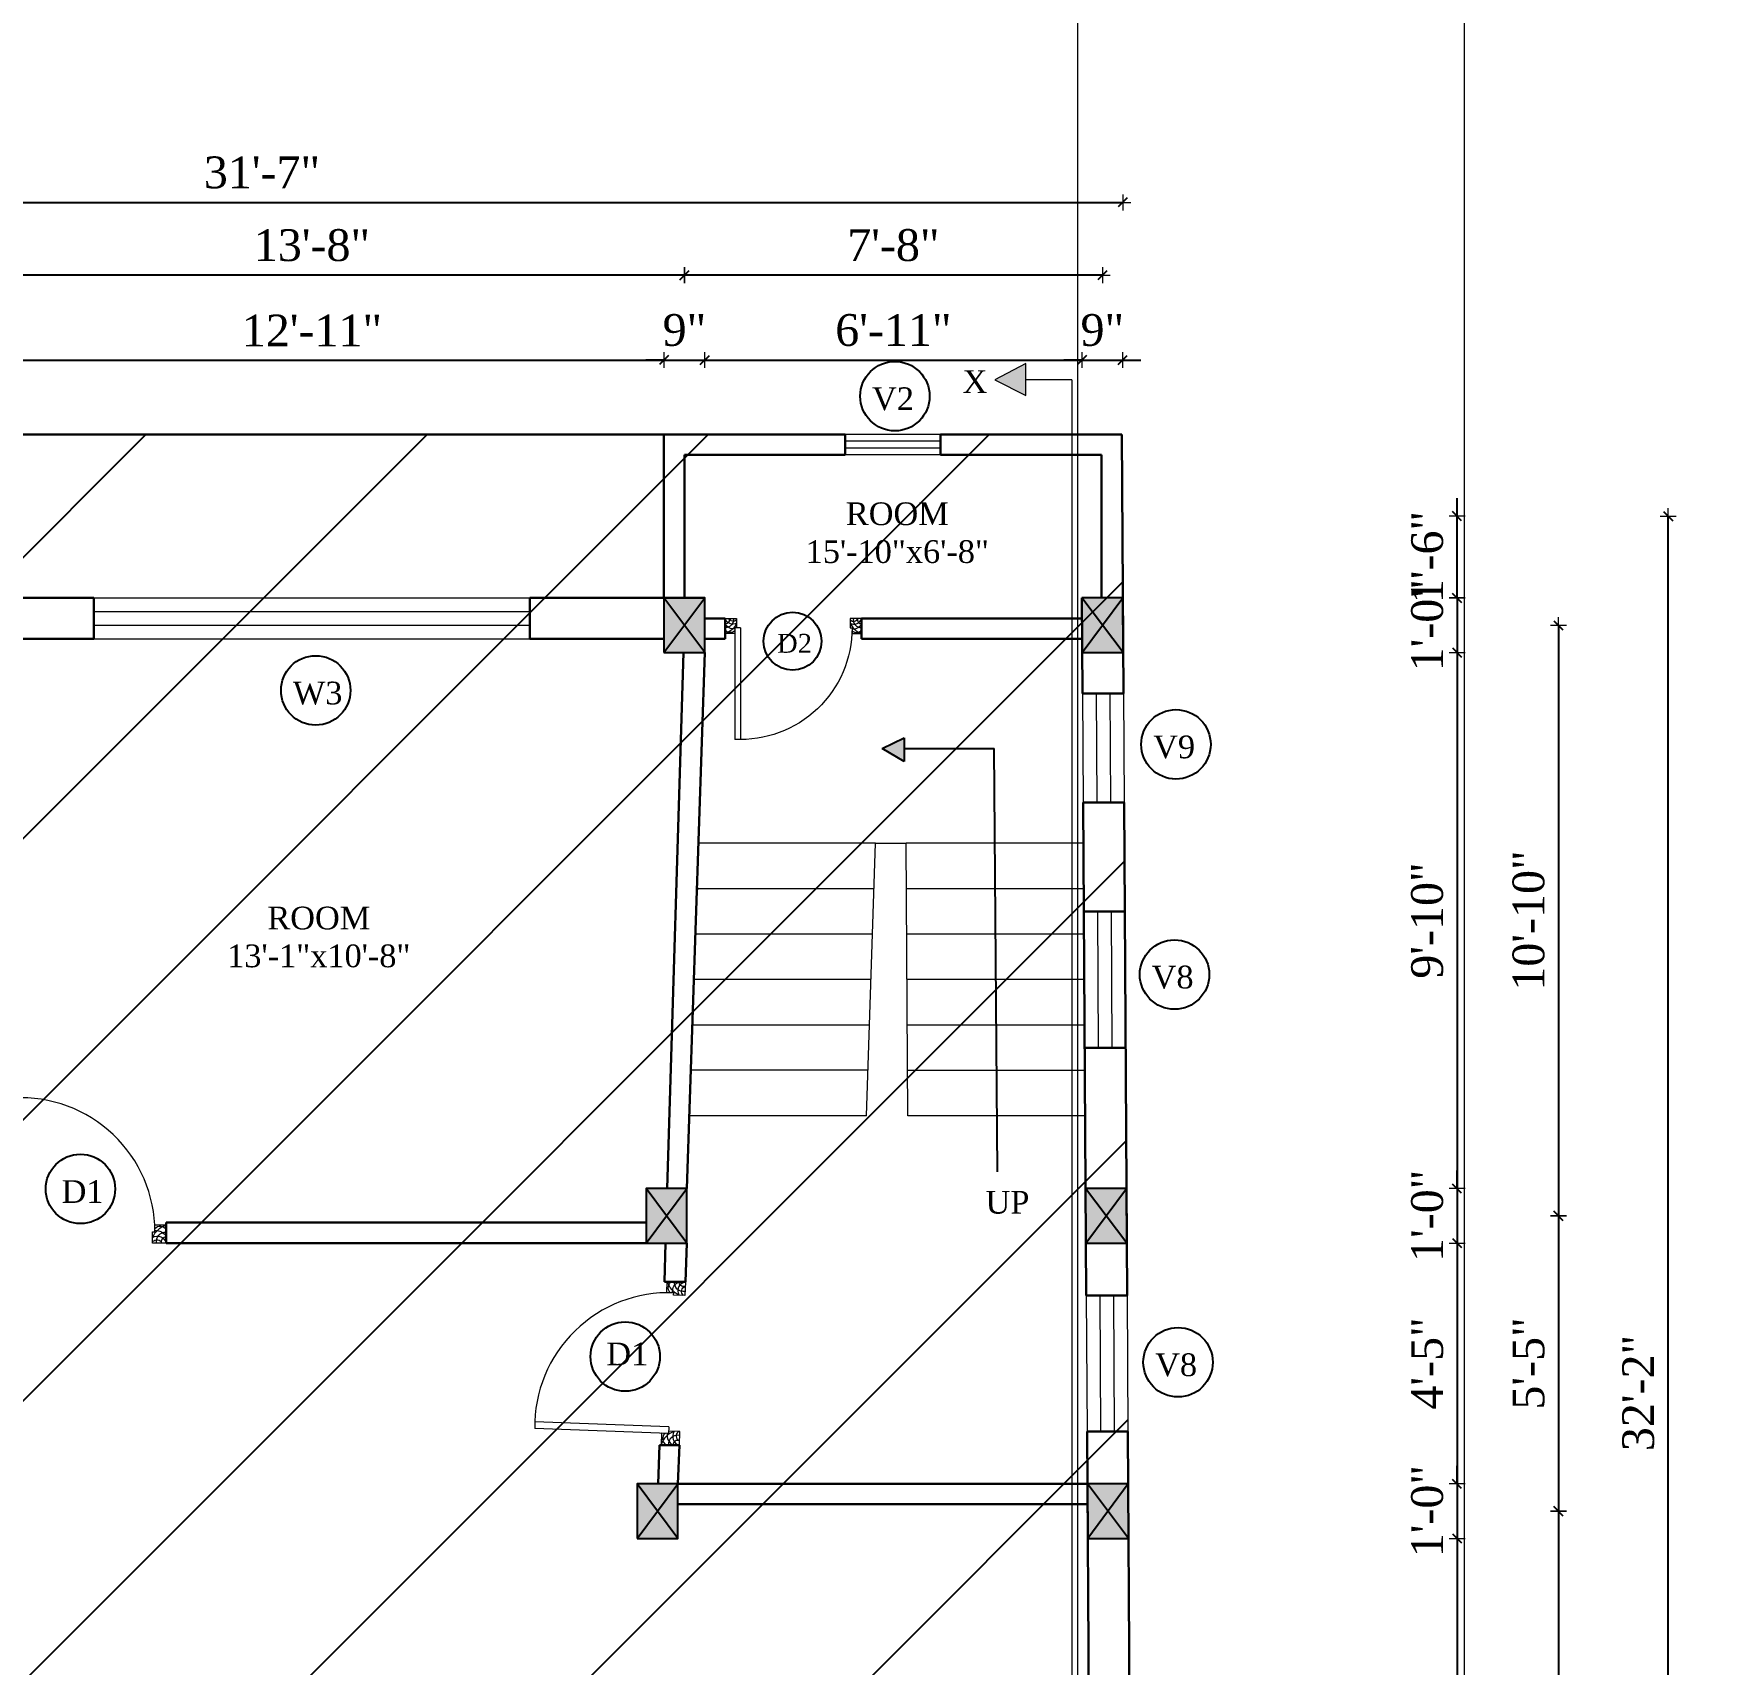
# Model space of a CAD drawing. Header units: inches. Extents: x 6873 to 34015, y -4436 to 8204.
# Drawn here: x 16008.9 to 16380.8, y 568.2 to 927.1 of the extents above; entities that cross this region are included whole.
import ezdxf

# ---------------------------------------------------------------- set-up
doc = ezdxf.new("R2010")
doc.units = ezdxf.units.IN
doc.header["$LTSCALE"] = 5
doc.header["$MEASUREMENT"] = 0
for name, color, linetype, lineweight in [('A-WALL', 7, 'Continuous', 9), ('Dimension', 7, 'Continuous', 18), ('DOOR', 62, 'Continuous', 0), ('Dw', 2, 'Continuous', 18), ('tefriş', 30, 'Continuous', 9)]:
    doc.layers.add(name, color=color, linetype=linetype, lineweight=lineweight)
doc.layers.add('dim line', color=7, linetype='Continuous', lineweight=15, true_color=0xfab2b2)
doc.layers.add('TEXT', color=6, linetype='Continuous')
doc.layers.add('WALL', color=7, linetype='Continuous')
doc.styles.add('ordinary', font='times.ttf')
doc.dimstyles.new('Copy of 96', dxfattribs={"dimtxt": 7, "dimasz": 4, "dimexe": 0.5, "dimexo": 0.5, "dimgap": 3, "dimtad": 1, "dimdec": 1, "dimzin": 11, "dimdsep": 46, "dimlunit": 4, "dimtxsty": 'ordinary', "dimblk": 'OBLIQUE', "dimcen": 0.09, "dimse1": 1, "dimse2": 1, "dimclrt": 6, "dimazin": 0, "dimtfac": 1, "dimtdec": 1, "dimtix": 1, "dimtmove": 2, "dimatfit": 3, "dimldrblk": 'leader', "dimfxl": 0.5, "dimfxlon": 1, "dimtolj": 1, "dimtzin": 0, "dimarcsym": 0})

# ---------------------------------------------------------------- blocks, each defined once
blk = doc.blocks.new('C1a')
at = {"color": 1, "ltscale": 5}
for p, q in [((18657.75, 4625.76), (18648.75, 4625.76)), ((18648.75, 4625.76), (18648.82, 4613.76)), ((18657.82, 4613.76), (18657.75, 4625.76)), ((18648.82, 4613.76), (18657.82, 4613.76))]:
    blk.add_line(p, q, dxfattribs=at)
blk = doc.blocks.new('A$C27B36B59')
at = {"layer": 'DOOR'}
for p, q in [((0, 4), (0, 0)), ((2.5, 4), (0, 4)), ((2.5, 2.5), (2.5, 4)), ((0, 0), (3, 0)), ((3, 2.5), (2.5, 2.5)), ((3, 0), (3, 2.5))]:
    blk.add_line(p, q, dxfattribs=at)
for centre, radius, start, end in [((-1.4, -0.54), 4.75, 22.1411, 72.838), ((1.34, 2.09), 1.64, 45.138, 144.8948), ((2.21, 0.3), 2.49, 83.3149, 152.658), ((0.13, 0.37), 2.05, 349.4875, 93.6805), ((1.96, -0.47), 2.01, 58.7447, 166.495), ((-0.06, 0.32), 1.13, 343.542, 86.947), ((2.08, -0.4), 1.17, 38.2816, 160.1519)]:
    blk.add_arc(centre, radius, start, end, dxfattribs=at)
blk = doc.blocks.new('D2')
at = {"layer": 'DOOR'}
for p, q in [((74473.95, 24047.59), (74473.95, 24018.09)), ((74473.95, 24047.59), (74475.45, 24047.59)), ((74475.45, 24047.59), (74475.45, 24018.13))]:
    blk.add_line(p, q, dxfattribs=at)
blk.add_arc((74473.95, 24047.59), 29.5, 180, 272.9146, dxfattribs=at)
at = {"layer": 'DOOR', "xscale": -1, "rotation": 180}
blk.add_blockref('A$C27B36B59', (74441.95, 24050.09), dxfattribs=at)
at = {"layer": 'DOOR', "rotation": 180}
blk.add_blockref('A$C27B36B59', (74477.95, 24050.09), dxfattribs=at)
blk = doc.blocks.new('x-x')
at = {"ltscale": 5}
blk.add_hatch(color=256, dxfattribs=at).paths.add_polyline_path([(11364.03, -701.52), (11364.03, -694.51), (11357.15, -698.09)])
for p, q in [((11364.03, -694.51), (11357.15, -698.09)), ((11364.03, -701.52), (11364.03, -694.51)), ((11357.15, -698.09), (11364.03, -701.52)), ((11374.13, -698.09), (11364.03, -698.09)), ((11374.13, -698.09), (11374.13, -1132.09))]:
    blk.add_line(p, q, dxfattribs=at)
at = {"layer": 'TEXT', "style": 'ordinary'}
blk.add_text('X', height=5, dxfattribs=at).set_placement((11350.08, -700.97))
blk = doc.blocks.new('oblique')
at = {"color": 0, "lineweight": -2}
blk.add_line((0.25, 0.25), (-0.25, -0.25), dxfattribs=at)
at = {"layer": 'dim line', "lineweight": 9}
for p, q in [((-0.4375, 0), (0.4375, 0)), ((0, 0.4375), (0, -0.4375))]:
    blk.add_line(p, q, dxfattribs=at)
blk = doc.blocks.new('*D43')
at = {"layer": 'A-WALL', "color": 0, "lineweight": -2, "ltscale": 50, "transparency": 16777216}
blk.add_line((15992.66, 855.29), (16147.66, 855.29), dxfattribs=at)
at = {"layer": 'Defpoints', "color": 0, "ltscale": 50, "transparency": 16777216}
for p in [(16147.66, 855.29), (15992.66, 802.92), (16147.66, 802.92)]:
    blk.add_point(p, dxfattribs=at)
at = {"layer": 'A-WALL', "color": 0, "lineweight": -2, "ltscale": 50, "transparency": 16777216, "xscale": 4, "yscale": 4, "zscale": 4}
for p, rotation in [((15992.66, 855.29), 180.0000000000261), ((16147.66, 855.29), 2.605510395054913e-11)]:
    blk.add_blockref('oblique', p, dxfattribs=dict(at, rotation=rotation))
at = {"layer": 'A-WALL', "color": 6, "ltscale": 50, "transparency": 16777216, "insert": (16070.16, 861.79), "char_height": 7, "attachment_point": 5, "style": 'ordinary'}
blk.add_mtext('\\A1;12\'-11"', dxfattribs=at)
blk = doc.blocks.new('_OBLIQUE')
at = {"color": 0, "linetype": 'ByBlock'}
blk.add_line((-0.5, -0.5), (0.5, 0.5), dxfattribs=at)
blk = doc.blocks.new('leader')
at = {"layer": 'Dimension'}
for p, q in [((0, -4.328), (0, 4.328)), ((-4.424, 0), (4.424, 0))]:
    blk.add_line(p, q, dxfattribs=at)
blk = doc.blocks.new('*D44')
at = {"layer": 'A-WALL', "color": 0, "lineweight": -2, "ltscale": 50, "transparency": 16777216}
for p, q in [((16147.66, 855.29), (16143.66, 855.29)), ((16147.66, 855.29), (16156.66, 855.29)), ((16156.66, 855.29), (16160.66, 855.29))]:
    blk.add_line(p, q, dxfattribs=at)
at = {"layer": 'Defpoints', "color": 0, "ltscale": 50, "transparency": 16777216}
for p in [(16156.66, 855.29), (16147.66, 802.92), (16156.66, 802.92)]:
    blk.add_point(p, dxfattribs=at)
at = {"layer": 'A-WALL', "color": 0, "lineweight": -2, "ltscale": 50, "transparency": 16777216, "xscale": 4, "yscale": 4, "zscale": 4}
for p, rotation in [((16147.66, 855.29), 2.605915483400167e-11), ((16156.66, 855.29), 180.0000000000261)]:
    blk.add_blockref('oblique', p, dxfattribs=dict(at, rotation=rotation))
at = {"layer": 'A-WALL', "color": 6, "ltscale": 50, "transparency": 16777216, "insert": (16152.16, 861.86), "char_height": 7, "attachment_point": 5, "style": 'ordinary'}
blk.add_mtext('\\A1;9"', dxfattribs=at)
blk = doc.blocks.new('*D45')
at = {"layer": 'A-WALL', "color": 0, "lineweight": -2, "ltscale": 50, "transparency": 16777216}
blk.add_line((16156.66, 855.29), (16239.66, 855.29), dxfattribs=at)
at = {"layer": 'Defpoints', "color": 0, "ltscale": 50, "transparency": 16777216}
for p in [(16239.66, 855.29), (16156.66, 802.92), (16239.66, 802.92)]:
    blk.add_point(p, dxfattribs=at)
at = {"layer": 'A-WALL', "color": 0, "lineweight": -2, "ltscale": 50, "transparency": 16777216, "xscale": 4, "yscale": 4, "zscale": 4}
for p, rotation in [((16156.66, 855.29), 180.0000000000261), ((16239.66, 855.29), 2.605510395054913e-11)]:
    blk.add_blockref('oblique', p, dxfattribs=dict(at, rotation=rotation))
at = {"layer": 'A-WALL', "color": 6, "ltscale": 50, "transparency": 16777216, "insert": (16198.16, 861.85), "char_height": 7, "attachment_point": 5, "style": 'ordinary'}
blk.add_mtext('\\A1;6\'-11"', dxfattribs=at)
blk = doc.blocks.new('*D46')
at = {"layer": 'A-WALL', "color": 0, "lineweight": -2, "ltscale": 50, "transparency": 16777216}
for p, q in [((16239.66, 855.29), (16235.66, 855.29)), ((16239.66, 855.29), (16248.66, 855.29)), ((16248.66, 855.29), (16252.66, 855.29))]:
    blk.add_line(p, q, dxfattribs=at)
at = {"layer": 'Defpoints', "color": 0, "ltscale": 50, "transparency": 16777216}
for p in [(16248.66, 855.29), (16239.66, 802.92), (16248.66, 802.92)]:
    blk.add_point(p, dxfattribs=at)
at = {"layer": 'A-WALL', "color": 0, "lineweight": -2, "ltscale": 50, "transparency": 16777216, "xscale": 4, "yscale": 4, "zscale": 4}
for p, rotation in [((16239.66, 855.29), 2.605915483400167e-11), ((16248.66, 855.29), 180.0000000000261)]:
    blk.add_blockref('oblique', p, dxfattribs=dict(at, rotation=rotation))
at = {"layer": 'A-WALL', "color": 6, "ltscale": 50, "transparency": 16777216, "insert": (16244.16, 861.86), "char_height": 7, "attachment_point": 5, "style": 'ordinary'}
blk.add_mtext('\\A1;9"', dxfattribs=at)
blk = doc.blocks.new('*D47')
at = {"layer": 'A-WALL', "color": 0, "lineweight": -2, "ltscale": 50, "transparency": 16777216}
blk.add_line((16244.16, 873.96), (16152.16, 873.96), dxfattribs=at)
at = {"layer": 'Defpoints', "color": 0, "ltscale": 50, "transparency": 16777216}
for p in [(16152.16, 873.96), (16152.16, 802.92), (16244.16, 802.92)]:
    blk.add_point(p, dxfattribs=at)
at = {"layer": 'A-WALL', "color": 0, "lineweight": -2, "ltscale": 50, "transparency": 16777216, "xscale": 4, "yscale": 4, "zscale": 4, "rotation": 180}
blk.add_blockref('oblique', (16152.16, 873.96), dxfattribs=at)
at = {"layer": 'A-WALL', "color": 0, "lineweight": -2, "ltscale": 50, "transparency": 16777216, "xscale": 4, "yscale": 4, "zscale": 4}
blk.add_blockref('oblique', (16244.16, 873.96), dxfattribs=at)
at = {"layer": 'A-WALL', "color": 6, "ltscale": 50, "transparency": 16777216, "insert": (16198.16, 880.54), "char_height": 7, "attachment_point": 5, "style": 'ordinary'}
blk.add_mtext('\\A1;7\'-8"', dxfattribs=at)
blk = doc.blocks.new('*D48')
at = {"layer": 'A-WALL', "color": 0, "lineweight": -2, "ltscale": 50, "transparency": 16777216}
blk.add_line((16152.16, 873.96), (15988.16, 873.96), dxfattribs=at)
at = {"layer": 'Defpoints', "color": 0, "ltscale": 50, "transparency": 16777216}
for p in [(15988.16, 873.96), (15988.16, 802.92), (16152.16, 802.92)]:
    blk.add_point(p, dxfattribs=at)
at = {"layer": 'A-WALL', "color": 0, "lineweight": -2, "ltscale": 50, "transparency": 16777216, "xscale": 4, "yscale": 4, "zscale": 4, "rotation": 180}
blk.add_blockref('oblique', (15988.16, 873.96), dxfattribs=at)
at = {"layer": 'A-WALL', "color": 0, "lineweight": -2, "ltscale": 50, "transparency": 16777216, "xscale": 4, "yscale": 4, "zscale": 4}
blk.add_blockref('oblique', (16152.16, 873.96), dxfattribs=at)
at = {"layer": 'A-WALL', "color": 6, "ltscale": 50, "transparency": 16777216, "insert": (16070.16, 880.53), "char_height": 7, "attachment_point": 5, "style": 'ordinary'}
blk.add_mtext('\\A1;13\'-8"', dxfattribs=at)
blk = doc.blocks.new('*D50')
at = {"layer": 'A-WALL', "color": 0, "lineweight": -2, "ltscale": 50, "transparency": 16777216}
blk.add_line((15869.66, 889.98), (16248.66, 889.98), dxfattribs=at)
at = {"layer": 'Defpoints', "color": 0, "ltscale": 50, "transparency": 16777216}
for p in [(16248.66, 889.98), (15869.66, 802.92), (16248.66, 802.92)]:
    blk.add_point(p, dxfattribs=at)
at = {"layer": 'A-WALL', "color": 0, "lineweight": -2, "ltscale": 50, "transparency": 16777216, "xscale": 4, "yscale": 4, "zscale": 4, "rotation": 180}
blk.add_blockref('oblique', (15869.66, 889.98), dxfattribs=at)
at = {"layer": 'A-WALL', "color": 0, "lineweight": -2, "ltscale": 50, "transparency": 16777216, "xscale": 4, "yscale": 4, "zscale": 4}
blk.add_blockref('oblique', (16248.66, 889.98), dxfattribs=at)
at = {"layer": 'A-WALL', "color": 6, "ltscale": 50, "transparency": 16777216, "insert": (16059.16, 896.55), "char_height": 7, "attachment_point": 5, "style": 'ordinary'}
blk.add_mtext('\\A1;31\'-7"', dxfattribs=at)
blk = doc.blocks.new('*D60')
at = {"layer": 'A-WALL', "color": 0, "lineweight": -2, "ltscale": 50, "transparency": 16777216}
for p, q in [((16322.26, 802.92), (16322.26, 806.92)), ((16322.26, 802.92), (16322.26, 790.92)), ((16322.26, 790.92), (16322.26, 786.92))]:
    blk.add_line(p, q, dxfattribs=at)
at = {"layer": 'Defpoints', "color": 0, "ltscale": 50, "transparency": 16777216}
for p in [(16248.66, 802.92), (16248.73, 790.92), (16322.26, 790.92)]:
    blk.add_point(p, dxfattribs=at)
at = {"layer": 'A-WALL', "color": 0, "lineweight": -2, "ltscale": 50, "transparency": 16777216, "xscale": 4, "yscale": 4, "zscale": 4}
for p, rotation in [((16322.26, 802.92), 270), ((16322.26, 790.92), 90)]:
    blk.add_blockref('oblique', p, dxfattribs=dict(at, rotation=rotation))
at = {"layer": 'A-WALL', "color": 6, "ltscale": 50, "transparency": 16777216, "insert": (16315.7, 796.92), "char_height": 7, "attachment_point": 5, "rotation": 90, "style": 'ordinary'}
blk.add_mtext('\\A1;1\'-0"', dxfattribs=at)
blk = doc.blocks.new('*D61')
at = {"layer": 'A-WALL', "color": 0, "lineweight": -2, "ltscale": 50, "transparency": 16777216}
blk.add_line((16322.26, 790.92), (16322.26, 672.92), dxfattribs=at)
at = {"layer": 'Defpoints', "color": 0, "ltscale": 50, "transparency": 16777216}
for p in [(16248.73, 790.92), (16249.46, 672.92), (16322.26, 672.92)]:
    blk.add_point(p, dxfattribs=at)
at = {"layer": 'A-WALL', "color": 0, "lineweight": -2, "ltscale": 50, "transparency": 16777216, "xscale": 4, "yscale": 4, "zscale": 4}
for p, rotation in [((16322.26, 790.92), 90), ((16322.26, 672.92), 270)]:
    blk.add_blockref('oblique', p, dxfattribs=dict(at, rotation=rotation))
at = {"layer": 'A-WALL', "color": 6, "ltscale": 50, "transparency": 16777216, "insert": (16315.69, 731.92), "char_height": 7, "attachment_point": 5, "rotation": 90, "style": 'ordinary'}
blk.add_mtext('\\A1;9\'-10"', dxfattribs=at)
blk = doc.blocks.new('*D62')
at = {"layer": 'A-WALL', "color": 0, "lineweight": -2, "ltscale": 50, "transparency": 16777216}
for p, q in [((16322.26, 672.92), (16322.26, 676.92)), ((16322.26, 672.92), (16322.26, 660.92)), ((16322.26, 660.92), (16322.26, 656.92))]:
    blk.add_line(p, q, dxfattribs=at)
at = {"layer": 'Defpoints', "color": 0, "ltscale": 50, "transparency": 16777216}
for p in [(16249.46, 672.92), (16249.53, 660.92), (16322.26, 660.92)]:
    blk.add_point(p, dxfattribs=at)
at = {"layer": 'A-WALL', "color": 0, "lineweight": -2, "ltscale": 50, "transparency": 16777216, "xscale": 4, "yscale": 4, "zscale": 4}
for p, rotation in [((16322.26, 672.92), 270), ((16322.26, 660.92), 90)]:
    blk.add_blockref('oblique', p, dxfattribs=dict(at, rotation=rotation))
at = {"layer": 'A-WALL', "color": 6, "ltscale": 50, "transparency": 16777216, "insert": (16315.7, 666.92), "char_height": 7, "attachment_point": 5, "rotation": 90, "style": 'ordinary'}
blk.add_mtext('\\A1;1\'-0"', dxfattribs=at)
blk = doc.blocks.new('*D63')
at = {"layer": 'A-WALL', "color": 0, "lineweight": -2, "ltscale": 50, "transparency": 16777216}
blk.add_line((16322.26, 660.92), (16322.26, 607.92), dxfattribs=at)
at = {"layer": 'Defpoints', "color": 0, "ltscale": 50, "transparency": 16777216}
for p in [(16249.53, 660.92), (16249.86, 607.92), (16322.26, 607.92)]:
    blk.add_point(p, dxfattribs=at)
at = {"layer": 'A-WALL', "color": 0, "lineweight": -2, "ltscale": 50, "transparency": 16777216, "xscale": 4, "yscale": 4, "zscale": 4}
for p, rotation in [((16322.26, 660.92), 90), ((16322.26, 607.92), 270)]:
    blk.add_blockref('oblique', p, dxfattribs=dict(at, rotation=rotation))
at = {"layer": 'A-WALL', "color": 6, "ltscale": 50, "transparency": 16777216, "insert": (16315.7, 634.42), "char_height": 7, "attachment_point": 5, "rotation": 90, "style": 'ordinary'}
blk.add_mtext('\\A1;4\'-5"', dxfattribs=at)
blk = doc.blocks.new('*D64')
at = {"layer": 'A-WALL', "color": 0, "lineweight": -2, "ltscale": 50, "transparency": 16777216}
for p, q in [((16322.26, 607.92), (16322.26, 611.92)), ((16322.26, 607.92), (16322.26, 595.92)), ((16322.26, 595.92), (16322.26, 591.92))]:
    blk.add_line(p, q, dxfattribs=at)
at = {"layer": 'Defpoints', "color": 0, "ltscale": 50, "transparency": 16777216}
for p in [(16249.86, 607.92), (16249.93, 595.92), (16322.26, 595.92)]:
    blk.add_point(p, dxfattribs=at)
at = {"layer": 'A-WALL', "color": 0, "lineweight": -2, "ltscale": 50, "transparency": 16777216, "xscale": 4, "yscale": 4, "zscale": 4}
for p, rotation in [((16322.26, 607.92), 270), ((16322.26, 595.92), 90)]:
    blk.add_blockref('oblique', p, dxfattribs=dict(at, rotation=rotation))
at = {"layer": 'A-WALL', "color": 6, "ltscale": 50, "transparency": 16777216, "insert": (16315.7, 601.92), "char_height": 7, "attachment_point": 5, "rotation": 90, "style": 'ordinary'}
blk.add_mtext('\\A1;1\'-0"', dxfattribs=at)
blk = doc.blocks.new('*D65')
at = {"layer": 'A-WALL', "color": 0, "lineweight": -2, "ltscale": 50, "transparency": 16777216}
blk.add_line((16322.26, 595.92), (16322.26, 476.92), dxfattribs=at)
at = {"layer": 'Defpoints', "color": 0, "ltscale": 50, "transparency": 16777216}
for p in [(16249.93, 595.92), (16250.66, 476.92), (16322.26, 476.92)]:
    blk.add_point(p, dxfattribs=at)
at = {"layer": 'A-WALL', "color": 0, "lineweight": -2, "ltscale": 50, "transparency": 16777216, "xscale": 4, "yscale": 4, "zscale": 4}
for p, rotation in [((16322.26, 595.92), 90), ((16322.26, 476.92), 270)]:
    blk.add_blockref('oblique', p, dxfattribs=dict(at, rotation=rotation))
at = {"layer": 'A-WALL', "color": 6, "ltscale": 50, "transparency": 16777216, "insert": (16315.69, 536.42), "char_height": 7, "attachment_point": 5, "rotation": 90, "style": 'ordinary'}
blk.add_mtext('\\A1;9\'-11"', dxfattribs=at)
blk = doc.blocks.new('*D67')
at = {"layer": 'A-WALL', "color": 0, "lineweight": -2, "ltscale": 50, "transparency": 16777216}
blk.add_line((16344.57, 796.92), (16344.57, 666.92), dxfattribs=at)
at = {"layer": 'Defpoints', "color": 0, "ltscale": 50, "transparency": 16777216}
for p in [(16248.69, 796.92), (16249.49, 666.92), (16344.57, 666.92)]:
    blk.add_point(p, dxfattribs=at)
at = {"layer": 'A-WALL', "color": 0, "lineweight": -2, "ltscale": 50, "transparency": 16777216, "xscale": 4, "yscale": 4, "zscale": 4}
for p, rotation in [((16344.57, 796.92), 90), ((16344.57, 666.92), 270)]:
    blk.add_blockref('oblique', p, dxfattribs=dict(at, rotation=rotation))
at = {"layer": 'A-WALL', "color": 6, "ltscale": 50, "transparency": 16777216, "insert": (16338.01, 731.92), "char_height": 7, "attachment_point": 5, "rotation": 90, "style": 'ordinary'}
blk.add_mtext('\\A1;10\'-10"', dxfattribs=at)
blk = doc.blocks.new('*D68')
at = {"layer": 'A-WALL', "color": 0, "lineweight": -2, "ltscale": 50, "transparency": 16777216}
blk.add_line((16344.57, 666.92), (16344.57, 601.92), dxfattribs=at)
at = {"layer": 'Defpoints', "color": 0, "ltscale": 50, "transparency": 16777216}
for p in [(16249.49, 666.92), (16249.89, 601.92), (16344.57, 601.92)]:
    blk.add_point(p, dxfattribs=at)
at = {"layer": 'A-WALL', "color": 0, "lineweight": -2, "ltscale": 50, "transparency": 16777216, "xscale": 4, "yscale": 4, "zscale": 4}
for p, rotation in [((16344.57, 666.92), 90), ((16344.57, 601.92), 270)]:
    blk.add_blockref('oblique', p, dxfattribs=dict(at, rotation=rotation))
at = {"layer": 'A-WALL', "color": 6, "ltscale": 50, "transparency": 16777216, "insert": (16338.01, 634.42), "char_height": 7, "attachment_point": 5, "rotation": 90, "style": 'ordinary'}
blk.add_mtext('\\A1;5\'-5"', dxfattribs=at)
blk = doc.blocks.new('*D69')
at = {"layer": 'A-WALL', "color": 0, "lineweight": -2, "ltscale": 50, "transparency": 16777216}
blk.add_line((16344.57, 601.92), (16344.57, 470.92), dxfattribs=at)
at = {"layer": 'Defpoints', "color": 0, "ltscale": 50, "transparency": 16777216}
for p in [(16249.89, 601.92), (16250.7, 470.92), (16344.57, 470.92)]:
    blk.add_point(p, dxfattribs=at)
at = {"layer": 'A-WALL', "color": 0, "lineweight": -2, "ltscale": 50, "transparency": 16777216, "xscale": 4, "yscale": 4, "zscale": 4}
for p, rotation in [((16344.57, 601.92), 90), ((16344.57, 470.92), 270)]:
    blk.add_blockref('oblique', p, dxfattribs=dict(at, rotation=rotation))
at = {"layer": 'A-WALL', "color": 6, "ltscale": 50, "transparency": 16777216, "insert": (16338.01, 536.42), "char_height": 7, "attachment_point": 5, "rotation": 90, "style": 'ordinary'}
blk.add_mtext('\\A1;10\'-11"', dxfattribs=at)
blk = doc.blocks.new('*D70')
at = {"layer": 'A-WALL', "color": 0, "lineweight": -2, "ltscale": 50, "transparency": 16777216}
blk.add_line((16368.72, 434.92), (16368.72, 820.92), dxfattribs=at)
at = {"layer": 'Defpoints', "color": 0, "ltscale": 50, "transparency": 16777216}
for p in [(16248.55, 820.92), (16368.72, 820.92), (16250.92, 434.92)]:
    blk.add_point(p, dxfattribs=at)
at = {"layer": 'A-WALL', "color": 0, "lineweight": -2, "ltscale": 50, "transparency": 16777216, "xscale": 4, "yscale": 4, "zscale": 4}
for p, rotation in [((16368.72, 820.92), 90), ((16368.72, 434.92), 270)]:
    blk.add_blockref('oblique', p, dxfattribs=dict(at, rotation=rotation))
at = {"layer": 'A-WALL', "color": 6, "ltscale": 50, "transparency": 16777216, "insert": (16362.16, 627.92), "char_height": 7, "attachment_point": 5, "rotation": 90, "style": 'ordinary'}
blk.add_mtext('\\A1;32\'-2"', dxfattribs=at)
blk = doc.blocks.new('*D72')
at = {"layer": 'A-WALL', "color": 0, "lineweight": -2, "ltscale": 50, "transparency": 16777216}
for p, q in [((16322.26, 820.92), (16322.26, 824.92)), ((16322.26, 802.92), (16322.26, 820.92)), ((16322.26, 802.92), (16322.26, 798.92))]:
    blk.add_line(p, q, dxfattribs=at)
at = {"layer": 'Defpoints', "color": 0, "ltscale": 50, "transparency": 16777216}
for p in [(16248.66, 820.92), (16322.26, 820.92), (16248.66, 802.92)]:
    blk.add_point(p, dxfattribs=at)
at = {"layer": 'A-WALL', "color": 0, "lineweight": -2, "ltscale": 50, "transparency": 16777216, "xscale": 4, "yscale": 4, "zscale": 4}
for p, rotation in [((16322.26, 820.92), 270), ((16322.26, 802.92), 90)]:
    blk.add_blockref('oblique', p, dxfattribs=dict(at, rotation=rotation))
at = {"layer": 'A-WALL', "color": 6, "ltscale": 50, "transparency": 16777216, "insert": (16315.7, 811.92), "char_height": 7, "attachment_point": 5, "rotation": 90, "style": 'ordinary'}
blk.add_mtext('\\A1;1\'-6"', dxfattribs=at)

msp = doc.modelspace()

# ---------------------------------------------------------------- hatches: boundary and pattern name
at = {"layer": 'A-WALL', "ltscale": 5}
h = msp.add_hatch(dxfattribs=at)
h.set_pattern_fill('ANSI31', color=256)
h.set_pattern_definition([(45, (9223.24439, 3742.41962), (-0.0883883476, 0.0883883476), [])])
h.paths.add_polyline_path([(15657.3, 428.92), (15890.1, 838.92), (16248.55, 838.92), (16250.15, 560.92), (16298.74, 560.92), (16298.74, 470.92), (16250.74, 470.92), (16250.96, 428.92)], flags=16)
h.paths.add_polyline_path([(15657.3, 428.92), (15890.1, 838.92), (16248.55, 838.92), (16250.15, 560.92), (16298.74, 560.92), (16298.74, 470.92), (16250.74, 470.92), (16250.96, 428.92)])
at = {"layer": 'WALL', "linetype": 'ByBlock', "ltscale": 5, "true_color": 0xf8991e}
h = msp.add_hatch(dxfattribs=at)
h.set_pattern_fill('ANSI31', color=30, scale=350)
h.set_pattern_definition([(45, (9223.244, 3742.42), (-30.93592, 30.93592), [])])
h.paths.add_polyline_path([(15657.3, 428.92), (15890.1, 838.92), (16248.55, 838.92), (16250.15, 560.92), (16298.74, 560.92), (16298.74, 470.92), (16250.74, 470.92), (16250.96, 428.92)])
h = msp.add_hatch(color=30, dxfattribs=at)
h.dxf.hatch_style = 1
h.paths.add_polyline_path([(16152.16, 796.92), (16147.66, 790.92), (16156.66, 790.92)])
h.paths.add_polyline_path([(16156.66, 790.92), (16156.66, 802.92), (16152.16, 796.92)])
h.paths.add_polyline_path([(16152.16, 796.92), (16156.66, 802.92), (16147.66, 802.92)])
h.paths.add_polyline_path([(16147.66, 802.92), (16147.66, 790.92), (16152.16, 796.92)])
h = msp.add_hatch(color=30, dxfattribs=at)
h.dxf.hatch_style = 1
h.paths.add_polyline_path([(16248.73, 790.92), (16244.19, 796.92), (16239.73, 790.92)])
h.paths.add_polyline_path([(16248.73, 790.92), (16248.66, 802.92), (16244.19, 796.92)])
h.paths.add_polyline_path([(16248.66, 802.92), (16239.66, 802.92), (16244.19, 796.92)])
h.paths.add_polyline_path([(16244.19, 796.92), (16239.66, 802.92), (16239.73, 790.92)])
at = {"layer": 'WALL', "linetype": 'ByBlock', "ltscale": 5}
msp.add_hatch(color=2, dxfattribs=at).paths.add_polyline_path([(16195.69, 769.75), (16200.55, 772.15), (16200.55, 766.91)])
at = {"layer": 'WALL', "linetype": 'ByBlock', "ltscale": 5, "true_color": 0xf8991e}
h = msp.add_hatch(color=30, dxfattribs=at)
h.dxf.hatch_style = 1
h.paths.add_polyline_path([(16148.2, 666.92), (16143.7, 660.92), (16152.7, 660.92)])
h.paths.add_polyline_path([(16152.7, 660.92), (16152.7, 672.92), (16148.2, 666.92)])
h.paths.add_polyline_path([(16148.2, 666.92), (16152.7, 672.92), (16143.7, 672.92)])
h.paths.add_polyline_path([(16143.7, 672.92), (16143.7, 660.92), (16148.2, 666.92)])
h = msp.add_hatch(color=30, dxfattribs=at)
h.dxf.hatch_style = 1
h.paths.add_polyline_path([(16249.53, 660.92), (16244.99, 666.92), (16240.53, 660.92)])
h.paths.add_polyline_path([(16249.53, 660.92), (16249.46, 672.92), (16244.99, 666.92)])
h.paths.add_polyline_path([(16249.46, 672.92), (16240.46, 672.92), (16244.99, 666.92)])
h.paths.add_polyline_path([(16244.99, 666.92), (16240.46, 672.92), (16240.53, 660.92)])
h = msp.add_hatch(color=30, dxfattribs=at)
h.dxf.hatch_style = 1
h.paths.add_polyline_path([(16146.22, 601.92), (16141.72, 595.92), (16150.72, 595.92)])
h.paths.add_polyline_path([(16150.72, 595.92), (16150.72, 607.92), (16146.22, 601.92)])
h.paths.add_polyline_path([(16146.22, 601.92), (16150.72, 607.92), (16141.72, 607.92)])
h.paths.add_polyline_path([(16141.72, 607.92), (16141.72, 595.92), (16146.22, 601.92)])
h = msp.add_hatch(color=30, dxfattribs=at)
h.dxf.hatch_style = 1
h.paths.add_polyline_path([(16249.93, 595.92), (16245.39, 601.92), (16240.93, 595.92)])
h.paths.add_polyline_path([(16249.93, 595.92), (16249.86, 607.92), (16245.39, 601.92)])
h.paths.add_polyline_path([(16249.86, 607.92), (16240.86, 607.92), (16245.39, 601.92)])
h.paths.add_polyline_path([(16245.39, 601.92), (16240.86, 607.92), (16240.93, 595.92)])

# ---------------------------------------------------------------- linework, layer by layer
at = {"color": 1, "ltscale": 5}
for p, q in [((16147.66, 790.92), (16156.66, 802.92)), ((16156.66, 790.92), (16147.66, 802.92)), ((16248.73, 790.92), (16239.66, 802.92)), ((16239.73, 790.92), (16248.66, 802.92)), ((16155.25, 738.92), (16154.91, 738.93)), ((16143.7, 660.92), (16152.7, 672.92)), ((16152.7, 660.92), (16143.7, 672.92)), ((16249.53, 660.92), (16240.46, 672.92)), ((16240.53, 660.92), (16249.46, 672.92)), ((16141.72, 595.92), (16150.72, 607.92)), ((16150.72, 595.92), (16141.72, 607.92)), ((16249.93, 595.92), (16240.86, 607.92)), ((16249.86, 607.92), (16240.93, 595.92))]:
    msp.add_line(p, q, dxfattribs=at)
at = {"layer": 'A-WALL', "lineweight": 30}
for p, q in [((16187.55, 838.92), (15890.1, 838.92)), ((16147.66, 802.92), (16147.66, 838.92)), ((16187.55, 834.42), (16187.55, 838.92)), ((16248.44, 838.92), (16208.55, 838.92)), ((16208.55, 834.42), (16208.55, 838.92)), ((16248.79, 781.92), (16248.44, 838.92)), ((16187.55, 834.42), (16152.16, 834.42)), ((16152.16, 802.92), (16152.16, 834.42)), ((16243.94, 834.42), (16208.55, 834.42)), ((16243.94, 834.42), (16243.94, 802.92)), ((16022.16, 802.92), (15965.28, 802.92)), ((16022.16, 793.92), (16022.16, 802.92)), ((16156.66, 802.92), (16118.16, 802.92)), ((16118.16, 793.92), (16118.16, 802.92)), ((16239.79, 781.92), (16239.66, 802.92)), ((16161.16, 798.42), (16156.66, 798.42)), ((16161.16, 798.42), (16161.16, 793.92)), ((16239.71, 798.42), (16191.16, 798.42)), ((16191.16, 798.42), (16191.16, 793.92)), ((16022.16, 793.92), (15992.66, 793.92)), ((16147.66, 793.92), (16118.16, 793.92)), ((16161.16, 793.92), (16156.66, 793.92)), ((16239.71, 793.92), (16191.16, 793.92)), ((16151.97, 790.92), (16148.38, 672.92)), ((16156.66, 790.92), (16152.7, 672.92)), ((16239.79, 781.92), (16248.79, 781.92)), ((16240.6, 649.42), (16239.93, 757.92)), ((16239.93, 757.92), (16248.93, 757.92)), ((16249.6, 649.42), (16248.93, 757.92)), ((16240.08, 733.92), (16249.08, 733.92)), ((16240.27, 703.92), (16249.27, 703.92)), ((16038.09, 665.42), (16143.7, 665.42)), ((16038.09, 660.92), (16038.09, 665.42)), ((16038.09, 660.92), (16143.7, 660.92)), ((16148.02, 660.92), (16147.76, 652.42)), ((16152.7, 660.92), (16152.38, 652.42)), ((16147.76, 652.42), (16152.38, 652.42)), ((16240.6, 649.42), (16249.6, 649.42)), ((16241.74, 464.92), (16240.79, 619.42)), ((16240.79, 619.42), (16249.79, 619.42)), ((16250.96, 428.92), (16249.79, 619.42)), ((16146.66, 616.42), (16146.41, 607.92)), ((16146.66, 616.42), (16151.04, 616.42)), ((16151.04, 616.42), (16150.72, 607.92)), ((16150.72, 607.92), (16240.86, 607.92)), ((16150.72, 603.42), (16240.86, 603.42))]:
    msp.add_line(p, q, dxfattribs=at)
at = {"layer": 'A-WALL', "ltscale": 5}
for p in [(16238.75, 1449.35), (16323.9, -1296.79)]:
    msp.add_xline(p, (0, 1), dxfattribs=at)
msp.add_circle((15105.47, 278.39), 4288.21, dxfattribs=at)
at = {"layer": 'Dw', "color": 3}
for p, q in [((16208.55, 838.92), (16187.55, 838.92)), ((16208.55, 837.42), (16187.55, 837.42)), ((16208.55, 835.92), (16187.55, 835.92)), ((16208.55, 834.42), (16187.55, 834.42)), ((16022.16, 802.92), (16118.16, 802.92)), ((16022.16, 799.92), (16118.16, 799.92)), ((16022.16, 796.92), (16118.16, 796.92)), ((16022.16, 793.92), (16118.16, 793.92)), ((16239.79, 781.89), (16239.93, 757.89)), ((16242.79, 781.91), (16242.93, 757.91)), ((16245.79, 781.93), (16245.93, 757.93)), ((16248.79, 781.94), (16248.93, 757.94)), ((16240.08, 733.92), (16240.27, 703.92)), ((16243.08, 733.91), (16243.27, 703.91)), ((16246.08, 733.93), (16246.27, 703.93)), ((16249.08, 733.94), (16249.27, 703.94)), ((16240.6, 649.39), (16240.79, 619.39)), ((16243.6, 649.41), (16243.79, 619.41)), ((16246.6, 649.43), (16246.79, 619.43)), ((16249.6, 649.44), (16249.79, 619.44))]:
    msp.add_line(p, q, dxfattribs=at)
at = {"layer": 'tefriş', "ltscale": 5}
for p, q in [((16194.25, 748.92), (16155.25, 748.92)), ((16192.24, 688.92), (16194.25, 748.92)), ((16194.25, 748.92), (16200.99, 748.92)), ((16239.99, 748.92), (16200.99, 748.92)), ((16201.36, 688.92), (16200.99, 748.92)), ((16193.91, 738.93), (16154.91, 738.93)), ((16240.05, 738.91), (16201.05, 738.91)), ((16193.58, 728.94), (16154.58, 728.94)), ((16240.11, 728.91), (16201.11, 728.91)), ((16193.24, 718.95), (16154.24, 718.95)), ((16240.17, 718.92), (16201.17, 718.92)), ((16192.91, 708.92), (16153.91, 708.92)), ((16240.24, 708.91), (16201.24, 708.91)), ((16192.57, 698.97), (16153.57, 698.97)), ((16240.3, 698.91), (16201.3, 698.91)), ((16192.24, 688.92), (16153.24, 688.92)), ((16240.36, 688.92), (16201.36, 688.92))]:
    msp.add_line(p, q, dxfattribs=at)
at = {"layer": 'TEXT'}
for centre, radius in [((16198.49, 847.34), 7.64), ((16175.96, 793.4), 6.37), ((16070.99, 782.57), 7.64), ((16260.37, 770.7), 7.64), ((16260.05, 720.03), 7.64), ((16019.2, 672.84), 7.64), ((16139.12, 635.94), 7.64), ((16260.82, 634.7), 7.64)]:
    msp.add_circle(centre, radius, dxfattribs=at)
at = {"layer": 'WALL', "color": 2, "linetype": 'ByBlock', "ltscale": 5}
for p, q in [((16195.69, 769.75), (16200.55, 772.15)), ((16200.55, 772.15), (16200.55, 766.91)), ((16200.55, 766.91), (16195.69, 769.75)), ((16200.55, 769.75), (16220.36, 769.75)), ((16221.05, 676.57), (16220.36, 769.75))]:
    msp.add_line(p, q, dxfattribs=at)
for points in [[(16147.66, 790.92), (16156.66, 790.92), (16156.66, 802.92), (16147.66, 802.92)], [(16239.66, 802.92), (16239.73, 790.92), (16248.73, 790.92), (16248.66, 802.92)], [(16143.7, 660.92), (16152.7, 660.92), (16152.7, 672.92), (16143.7, 672.92)], [(16240.46, 672.92), (16240.53, 660.92), (16249.53, 660.92), (16249.46, 672.92)], [(16141.72, 595.92), (16150.72, 595.92), (16150.72, 607.92), (16141.72, 607.92)], [(16240.86, 607.92), (16240.93, 595.92), (16249.93, 595.92), (16249.86, 607.92)]]:
    msp.add_lwpolyline(points, close=True, dxfattribs=at)

# ---------------------------------------------------------------- block references
at = {"layer": 'A-WALL', "color": 1}
msp.add_blockref('x-x', (4863.32, 1549.01), dxfattribs=at)
at = {"layer": 'WALL', "color": 2, "linetype": 'ByBlock', "ltscale": 5}
for p in [(-2409.09, -3822.84), (-2408.29, -3952.84), (-2407.89, -4017.84)]:
    msp.add_blockref('C1a', p, dxfattribs=at)
at = {"layer": 'WALL', "color": 2, "linetype": 'ByBlock', "xscale": -0.8332999999984168, "yscale": 0.8333000000002357, "zscale": 0.8333}
msp.add_blockref('D2', (78223.63, -19242.52), dxfattribs=at)
at = {"layer": 'WALL', "color": 2, "linetype": 'ByBlock'}
for p, rotation in [((90480.04, 24711), 180), ((-5104.46, 75939.56), 267.8625062016939)]:
    msp.add_blockref('D2', p, dxfattribs=dict(at, rotation=rotation))

# ---------------------------------------------------------------- texts
at = {"layer": 'TEXT', "style": 'ordinary'}
for s, height, rotation, p in [('V2', 5, 0.0004, (16193.46, 844.28)), ('D2', 4.167, 359.9996, (16172.55, 790.85)), ('W3', 5, 0.0004, (16065.96, 779.5)), ('V9', 5, 0.0004, (16255.34, 767.64)), ('V8', 5, 0.0004, (16255.01, 716.97)), ('D1', 5, 0.0004, (16015.05, 669.77)), ('UP', 5, 359.9996, (16218.45, 667.41)), ('D1', 5, 359.9996, (16134.97, 634.02)), ('V8', 5, 0.0004, (16255.78, 631.64))]:
    msp.add_text(s, height=height, rotation=rotation, dxfattribs=at).set_placement(p)
at = {"layer": 'TEXT', "char_height": 5, "attachment_point": 8, "rotation": 359.9996, "style": 'ordinary'}
for s, insert in [('ROOM\\P15\'-10"x6\'-8"', (16199.02, 810.55)), ('ROOM\\P13\'-1"x10\'-8"', (16071.67, 721.57))]:
    msp.add_mtext_dynamic_manual_height_columns(s, width=101.5687, gutter_width=1720.72, heights=[0], dxfattribs=dict(at, insert=insert))

# ---------------------------------------------------------------- dimensions: what is measured, and where the dimension line sits
at = {"layer": 'A-WALL', "ltscale": 50}
for base, p1, p2, picture, middle in [((16248.66, 889.98), (15869.66, 802.92), (16248.66, 802.92), '*D50', (16059.16, 896.55)), ((15988.16, 873.96), (16152.16, 802.92), (15988.16, 802.92), '*D48', (16070.16, 880.53))]:
    dim = msp.add_linear_dim(base=base, p1=p1, p2=p2, dimstyle='Copy of 96', override={"dimdec": 0, "dimblk": 'oblique', "dimtdec": 0, "dimarcsym": 1}, dxfattribs=at)
    dim.commit()
    dim.dimension.update_dxf_attribs({"geometry": picture, "text_midpoint": middle})
dim = msp.add_aligned_dim(p1=(16244.16, 802.92), p2=(16152.16, 802.92), distance=-71.05, dimstyle='Copy of 96', override={"dimdec": 0, "dimblk": 'oblique', "dimtdec": 0, "dimarcsym": 1}, dxfattribs=at)
dim.commit()
dim.dimension.update_dxf_attribs({"geometry": '*D47', "text_midpoint": (16198.16, 880.54)})
for base, p1, p2, angle, picture, middle in [((16147.66, 855.29), (15992.66, 802.92), (16147.66, 802.92), 180, '*D43', (16070.16, 861.79)), ((16156.66, 855.29), (16147.66, 802.92), (16156.66, 802.92), 180, '*D44', (16152.16, 861.86)), ((16239.66, 855.29), (16156.66, 802.92), (16239.66, 802.92), 180, '*D45', (16198.16, 861.85)), ((16248.66, 855.29), (16239.66, 802.92), (16248.66, 802.92), 180, '*D46', (16244.16, 861.86)), ((16368.72, 820.92), (16250.92, 434.92), (16248.55, 820.92), 90, '*D70', (16362.16, 627.92)), ((16322.26, 820.92), (16248.66, 802.92), (16248.66, 820.92), 90, '*D72', (16315.7, 811.92)), ((16322.26, 790.92), (16248.66, 802.92), (16248.73, 790.92), 90, '*D60', (16315.7, 796.92)), ((16344.57, 666.92), (16248.69, 796.92), (16249.49, 666.92), 90, '*D67', (16338.01, 731.92)), ((16322.26, 672.92), (16248.73, 790.92), (16249.46, 672.92), 90, '*D61', (16315.69, 731.92)), ((16322.26, 660.92), (16249.46, 672.92), (16249.53, 660.92), 90, '*D62', (16315.7, 666.92)), ((16344.57, 601.92), (16249.49, 666.92), (16249.89, 601.92), 90, '*D68', (16338.01, 634.42)), ((16322.26, 607.92), (16249.53, 660.92), (16249.86, 607.92), 90, '*D63', (16315.7, 634.42)), ((16322.26, 595.92), (16249.86, 607.92), (16249.93, 595.92), 90, '*D64', (16315.7, 601.92)), ((16344.57, 470.92), (16249.89, 601.92), (16250.7, 470.92), 90, '*D69', (16338.01, 536.42)), ((16322.26, 476.92), (16249.93, 595.92), (16250.66, 476.92), 90, '*D65', (16315.69, 536.42))]:
    dim = msp.add_linear_dim(base=base, p1=p1, p2=p2, angle=angle, dimstyle='Copy of 96', override={"dimdec": 0, "dimblk": 'oblique', "dimtdec": 0, "dimarcsym": 1}, dxfattribs=at)
    dim.commit()
    dim.dimension.update_dxf_attribs({"geometry": picture, "text_midpoint": middle})

doc.saveas('drawing.dxf')
